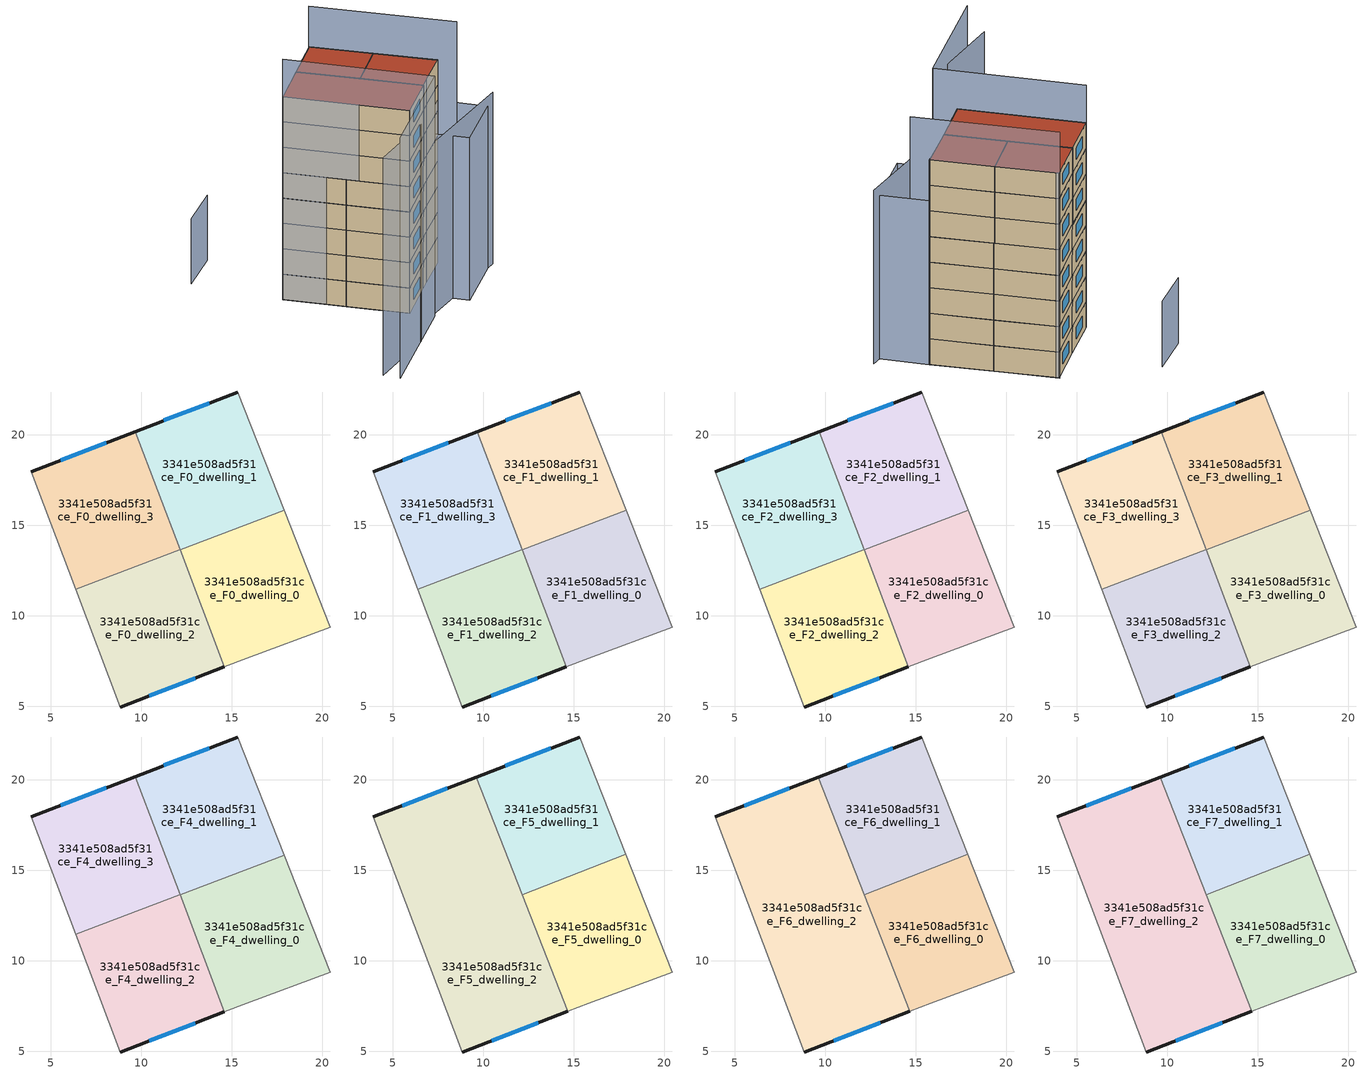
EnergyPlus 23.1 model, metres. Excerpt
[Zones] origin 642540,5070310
3341e508ad5f31ce_F0_dwelling_0
 floor ground (EU_floor_Construction): 20.44,9.35 17.9,15.82 12.15,13.64 14.6,7.18 15.83,7.65 z0
 wall adiabatic (EU_wall_Construction): 17.9,15.82 20.44,9.35 15.83,7.65 14.6,7.18 z0:3
 wall to 3341e508ad5f31ce_F0_dwelling_1 (EU_wall_Construction): 12.15,13.64 17.9,15.82 z0:3
 wall to 3341e508ad5f31ce_F0_dwelling_2 (EU_wall_Construction): 14.6,7.18 12.15,13.64 z0:3
3341e508ad5f31ce_F0_dwelling_1
 floor ground (EU_floor_Construction): 17.9,15.82 15.34,22.36 9.67,20.18 12.15,13.64 z0
 wall outside (EU_wall_Construction): 9.67,20.18 15.34,22.36 z0:3
 wall adiabatic (EU_wall_Construction): 15.34,22.36 17.9,15.82 z0:3
 wall to 3341e508ad5f31ce_F0_dwelling_3 (EU_wall_Construction): 12.14,13.65 9.67,20.18 z0:3
 wall to 3341e508ad5f31ce_F0_dwelling_2 (EU_wall_Construction): 12.15,13.64 12.14,13.65 z0:3
 window (EU_Window_Construction): 11.26,20.79 13.75,21.75 z0.84:2.16
3341e508ad5f31ce_F0_dwelling_2
 floor ground (EU_floor_Construction): 14.6,7.18 12.14,13.65 6.38,11.47 8.83,4.95 z0
 wall outside (EU_wall_Construction): 14.6,7.18 8.83,4.95 z0:3
 wall adiabatic (EU_wall_Construction): 8.83,4.95 6.38,11.47 z0:3
 wall to 3341e508ad5f31ce_F0_dwelling_3 (EU_wall_Construction): 6.38,11.47 12.14,13.65 z0:3
 window (EU_Window_Construction): 12.98,6.55 10.45,5.58 z0.84:2.16
3341e508ad5f31ce_F0_dwelling_3
 floor ground (EU_floor_Construction): 12.14,13.65 9.67,20.18 3.93,17.96 6.38,11.47 z0
 wall outside (EU_wall_Construction): 3.93,17.96 9.67,20.18 z0:3
 wall adiabatic (EU_wall_Construction): 6.38,11.47 3.93,17.96 z0:3
 window (EU_Window_Construction): 5.54,18.58 8.06,19.56 z0.84:2.16
3341e508ad5f31ce_F1_dwelling_0
 floor to 3341e508ad5f31ce_F0_dwelling_0 (EU_floor_Construction): 20.44,9.35 17.9,15.82 12.15,13.64 14.6,7.18 15.83,7.65 z3
 wall adiabatic (EU_wall_Construction): 17.9,15.82 20.44,9.35 15.83,7.65 14.6,7.18 z3:6
 wall to 3341e508ad5f31ce_F1_dwelling_1 (EU_wall_Construction): 12.15,13.64 17.9,15.82 z3:6
 wall to 3341e508ad5f31ce_F1_dwelling_2 (EU_wall_Construction): 14.6,7.18 12.15,13.64 z3:6
3341e508ad5f31ce_F1_dwelling_1
 floor to 3341e508ad5f31ce_F0_dwelling_1 (EU_floor_Construction): 17.9,15.82 15.34,22.36 9.67,20.18 12.15,13.64 z3
 wall outside (EU_wall_Construction): 9.67,20.18 15.34,22.36 z3:6
 wall adiabatic (EU_wall_Construction): 15.34,22.36 17.9,15.82 z3:6
 wall to 3341e508ad5f31ce_F1_dwelling_3 (EU_wall_Construction): 12.14,13.65 9.67,20.18 z3:6
 wall to 3341e508ad5f31ce_F1_dwelling_2 (EU_wall_Construction): 12.15,13.64 12.14,13.65 z3:6
 window (EU_Window_Construction): 11.26,20.79 13.75,21.75 z3.84:5.16
3341e508ad5f31ce_F1_dwelling_2
 floor to 3341e508ad5f31ce_F0_dwelling_2 (EU_floor_Construction): 14.6,7.18 12.14,13.65 6.38,11.47 8.83,4.95 z3
 wall outside (EU_wall_Construction): 14.6,7.18 8.83,4.95 z3:6
 wall adiabatic (EU_wall_Construction): 8.83,4.95 6.38,11.47 z3:6
 wall to 3341e508ad5f31ce_F1_dwelling_3 (EU_wall_Construction): 6.38,11.47 12.14,13.65 z3:6
 window (EU_Window_Construction): 12.98,6.55 10.45,5.58 z3.84:5.16
3341e508ad5f31ce_F1_dwelling_3
 floor to 3341e508ad5f31ce_F0_dwelling_3 (EU_floor_Construction): 12.14,13.65 9.67,20.18 3.93,17.96 6.38,11.47 z3
 wall outside (EU_wall_Construction): 3.93,17.96 9.67,20.18 z3:6
 wall adiabatic (EU_wall_Construction): 6.38,11.47 3.93,17.96 z3:6
 window (EU_Window_Construction): 5.54,18.58 8.06,19.56 z3.84:5.16
3341e508ad5f31ce_F2_dwelling_0
 floor to 3341e508ad5f31ce_F1_dwelling_0 (EU_floor_Construction): 20.44,9.35 17.9,15.82 12.15,13.64 14.6,7.18 15.83,7.65 z6
 wall adiabatic (EU_wall_Construction): 17.9,15.82 20.44,9.35 15.83,7.65 14.6,7.18 z6:9
 wall to 3341e508ad5f31ce_F2_dwelling_1 (EU_wall_Construction): 12.15,13.64 17.9,15.82 z6:9
 wall to 3341e508ad5f31ce_F2_dwelling_2 (EU_wall_Construction): 14.6,7.18 12.15,13.64 z6:9
3341e508ad5f31ce_F2_dwelling_1
 floor to 3341e508ad5f31ce_F1_dwelling_1 (EU_floor_Construction): 17.9,15.82 15.34,22.36 9.67,20.18 12.15,13.64 z6
 wall outside (EU_wall_Construction): 9.67,20.18 15.34,22.36 z6:9
 wall adiabatic (EU_wall_Construction): 15.34,22.36 17.9,15.82 z6:9
 wall to 3341e508ad5f31ce_F2_dwelling_3 (EU_wall_Construction): 12.14,13.65 9.67,20.18 z6:9
 wall to 3341e508ad5f31ce_F2_dwelling_2 (EU_wall_Construction): 12.15,13.64 12.14,13.65 z6:9
 window (EU_Window_Construction): 11.26,20.79 13.75,21.75 z6.84:8.16
3341e508ad5f31ce_F2_dwelling_2
 floor to 3341e508ad5f31ce_F1_dwelling_2 (EU_floor_Construction): 14.6,7.18 12.14,13.65 6.38,11.47 8.83,4.95 z6
 wall outside (EU_wall_Construction): 14.6,7.18 8.83,4.95 z6:9
 wall adiabatic (EU_wall_Construction): 8.83,4.95 6.38,11.47 z6:9
 wall to 3341e508ad5f31ce_F2_dwelling_3 (EU_wall_Construction): 6.38,11.47 12.14,13.65 z6:9
 window (EU_Window_Construction): 12.98,6.55 10.45,5.58 z6.84:8.16
3341e508ad5f31ce_F2_dwelling_3
 floor to 3341e508ad5f31ce_F1_dwelling_3 (EU_floor_Construction): 12.14,13.65 9.67,20.18 3.93,17.96 6.38,11.47 z6
 wall outside (EU_wall_Construction): 3.93,17.96 9.67,20.18 z6:9
 wall adiabatic (EU_wall_Construction): 6.38,11.47 3.93,17.96 z6:9
 window (EU_Window_Construction): 5.54,18.58 8.06,19.56 z6.84:8.16
3341e508ad5f31ce_F3_dwelling_0
 floor to 3341e508ad5f31ce_F2_dwelling_0 (EU_floor_Construction): 20.44,9.35 17.9,15.82 12.15,13.64 14.6,7.18 15.83,7.65 z9
 wall adiabatic (EU_wall_Construction): 17.9,15.82 20.44,9.35 15.83,7.65 14.6,7.18 z9:12
 wall to 3341e508ad5f31ce_F3_dwelling_1 (EU_wall_Construction): 12.15,13.64 17.9,15.82 z9:12
 wall to 3341e508ad5f31ce_F3_dwelling_2 (EU_wall_Construction): 14.6,7.18 12.15,13.64 z9:12
3341e508ad5f31ce_F3_dwelling_1
 floor to 3341e508ad5f31ce_F2_dwelling_1 (EU_floor_Construction): 17.9,15.82 15.34,22.36 9.67,20.18 12.15,13.64 z9
 wall outside (EU_wall_Construction): 9.67,20.18 15.34,22.36 z9:12
 wall adiabatic (EU_wall_Construction): 15.34,22.36 17.9,15.82 z9:12
 wall to 3341e508ad5f31ce_F3_dwelling_3 (EU_wall_Construction): 12.14,13.65 9.67,20.18 z9:12
 wall to 3341e508ad5f31ce_F3_dwelling_2 (EU_wall_Construction): 12.15,13.64 12.14,13.65 z9:12
 window (EU_Window_Construction): 11.26,20.79 13.75,21.75 z9.84:11.16
3341e508ad5f31ce_F3_dwelling_2
 floor to 3341e508ad5f31ce_F2_dwelling_2 (EU_floor_Construction): 14.6,7.18 12.14,13.65 6.38,11.47 8.83,4.95 z9
 wall outside (EU_wall_Construction): 14.6,7.18 8.83,4.95 z9:12
 wall adiabatic (EU_wall_Construction): 8.83,4.95 6.38,11.47 z9:12
 wall to 3341e508ad5f31ce_F3_dwelling_3 (EU_wall_Construction): 6.38,11.47 12.14,13.65 z9:12
 window (EU_Window_Construction): 12.98,6.55 10.45,5.58 z9.84:11.16
3341e508ad5f31ce_F3_dwelling_3
 floor to 3341e508ad5f31ce_F2_dwelling_3 (EU_floor_Construction): 12.14,13.65 9.67,20.18 3.93,17.96 6.38,11.47 z9
 wall outside (EU_wall_Construction): 3.93,17.96 9.67,20.18 z9:12
 wall adiabatic (EU_wall_Construction): 6.38,11.47 3.93,17.96 z9:12
 window (EU_Window_Construction): 5.54,18.58 8.06,19.56 z9.84:11.16
3341e508ad5f31ce_F4_dwelling_0
 floor to 3341e508ad5f31ce_F3_dwelling_0 (EU_floor_Construction): 20.44,9.35 17.9,15.82 12.15,13.64 14.6,7.18 15.83,7.65 z12
 wall adiabatic (EU_wall_Construction): 17.9,15.82 20.44,9.35 15.83,7.65 14.6,7.18 z12:15
 wall to 3341e508ad5f31ce_F4_dwelling_1 (EU_wall_Construction): 12.15,13.64 17.9,15.82 z12:15
 wall to 3341e508ad5f31ce_F4_dwelling_2 (EU_wall_Construction): 14.6,7.18 12.15,13.64 z12:15
3341e508ad5f31ce_F4_dwelling_1
 floor to 3341e508ad5f31ce_F3_dwelling_1 (EU_floor_Construction): 17.9,15.82 15.34,22.36 9.67,20.18 12.15,13.64 z12
 wall outside (EU_wall_Construction): 9.67,20.18 15.34,22.36 z12:15
 wall adiabatic (EU_wall_Construction): 15.34,22.36 17.9,15.82 z12:15
 wall to 3341e508ad5f31ce_F4_dwelling_3 (EU_wall_Construction): 12.14,13.65 9.67,20.18 z12:15
 wall to 3341e508ad5f31ce_F4_dwelling_2 (EU_wall_Construction): 12.15,13.64 12.14,13.65 z12:15
 window (EU_Window_Construction): 11.26,20.79 13.75,21.75 z12.84:14.16
3341e508ad5f31ce_F4_dwelling_2
 floor to 3341e508ad5f31ce_F3_dwelling_2 (EU_floor_Construction): 14.6,7.18 12.14,13.65 6.38,11.47 8.83,4.95 z12
 wall outside (EU_wall_Construction): 14.6,7.18 8.83,4.95 z12:15
 wall adiabatic (EU_wall_Construction): 8.83,4.95 6.38,11.47 z12:15
 wall to 3341e508ad5f31ce_F4_dwelling_3 (EU_wall_Construction): 6.38,11.47 12.14,13.65 z12:15
 window (EU_Window_Construction): 12.98,6.55 10.45,5.58 z12.84:14.16
 ceiling adiabatic (EU_roof_Construction): 12.16,13.6 14.6,7.18 8.83,4.95 6.38,11.47 12.14,13.65 z15
3341e508ad5f31ce_F4_dwelling_3
 floor to 3341e508ad5f31ce_F3_dwelling_3 (EU_floor_Construction): 12.14,13.65 9.67,20.18 3.93,17.96 6.38,11.47 z12
 wall outside (EU_wall_Construction): 3.93,17.96 9.67,20.18 z12:15
 wall adiabatic (EU_wall_Construction): 6.38,11.47 3.93,17.96 z12:15
 window (EU_Window_Construction): 5.54,18.58 8.06,19.56 z12.84:14.16
3341e508ad5f31ce_F5_dwelling_0
 floor to 3341e508ad5f31ce_F4_dwelling_0 (EU_floor_Construction): 20.44,9.35 17.9,15.82 12.15,13.64 14.67,7.2 15.83,7.65 z15
 floor to 3341e508ad5f31ce_F4_dwelling_1 (EU_floor_Construction): 17.9,15.82 17.88,15.89 12.15,13.64 z15
 wall to 3341e508ad5f31ce_F5_dwelling_1 (EU_wall_Construction): 12.15,13.65 17.88,15.89 z15:18
 wall adiabatic (EU_wall_Construction): 17.88,15.89 20.44,9.35 15.83,7.65 14.67,7.2 z15:18
 wall to 3341e508ad5f31ce_F5_dwelling_2 (EU_wall_Construction): 14.67,7.2 12.15,13.65 z15:18
3341e508ad5f31ce_F5_dwelling_1
 floor to 3341e508ad5f31ce_F4_dwelling_1 (EU_floor_Construction): 17.88,15.89 15.34,22.36 9.67,20.18 12.14,13.65 z15
 floor to 3341e508ad5f31ce_F4_dwelling_3 (EU_floor_Construction): 12.14,13.66 9.67,20.18 9.6,20.15 z15
 wall outside (EU_wall_Construction): 9.6,20.15 15.34,22.36 z15:18
 wall adiabatic (EU_wall_Construction): 15.34,22.36 17.88,15.89 z15:18
 wall to 3341e508ad5f31ce_F5_dwelling_2 (EU_wall_Construction): 12.14,13.65 9.6,20.15 z15:18
 window (EU_Window_Construction): 11.21,20.77 13.73,21.74 z15.84:17.16
3341e508ad5f31ce_F5_dwelling_2
 floor to 3341e508ad5f31ce_F4_dwelling_0 (EU_floor_Construction): 14.67,7.2 12.16,13.59 14.6,7.18 z15
 floor to 3341e508ad5f31ce_F4_dwelling_3 (EU_floor_Construction): 12.14,13.65 9.6,20.15 3.93,17.96 6.38,11.47 z15
 floor adiabatic (EU_floor_Construction): 14.6,7.18 12.16,13.59 12.14,13.65 6.38,11.47 8.83,4.95 z15
 wall outside (EU_wall_Construction): 14.67,7.2 8.83,4.95 / 3.93,17.96 9.6,20.15 z15:18
 wall adiabatic (EU_wall_Construction): 8.83,4.95 3.93,17.96 z15:18
 window (EU_Window_Construction): 13.03,6.57 10.46,5.58 / 5.52,18.58 8.01,19.54 z15.84:17.16
3341e508ad5f31ce_F6_dwelling_0
 floor to 3341e508ad5f31ce_F5_dwelling_0 (EU_floor_Construction): 20.44,9.35 17.88,15.89 12.15,13.65 14.67,7.2 15.83,7.65 z18
 wall to 3341e508ad5f31ce_F6_dwelling_1 (EU_wall_Construction): 12.15,13.65 17.88,15.89 z18:21
 wall adiabatic (EU_wall_Construction): 17.88,15.89 20.44,9.35 15.83,7.65 14.67,7.2 z18:21
 wall to 3341e508ad5f31ce_F6_dwelling_2 (EU_wall_Construction): 14.67,7.2 12.15,13.65 z18:21
3341e508ad5f31ce_F6_dwelling_1
 floor to 3341e508ad5f31ce_F5_dwelling_1 (EU_floor_Construction): 17.88,15.89 15.34,22.36 9.6,20.15 12.15,13.65 z18
 wall outside (EU_wall_Construction): 9.6,20.15 15.34,22.36 z18:21
 wall adiabatic (EU_wall_Construction): 15.34,22.36 17.88,15.89 z18:21
 wall to 3341e508ad5f31ce_F6_dwelling_2 (EU_wall_Construction): 12.14,13.65 9.6,20.15 z18:21
 window (EU_Window_Construction): 11.21,20.77 13.73,21.74 z18.84:20.16
3341e508ad5f31ce_F6_dwelling_2
 floor to 3341e508ad5f31ce_F5_dwelling_2 (EU_floor_Construction): 14.67,7.2 9.6,20.15 3.93,17.96 8.83,4.95 z18
 wall outside (EU_wall_Construction): 14.67,7.2 8.83,4.95 / 3.93,17.96 9.6,20.15 z18:21
 wall adiabatic (EU_wall_Construction): 8.83,4.95 3.93,17.96 z18:21
 window (EU_Window_Construction): 13.03,6.57 10.46,5.58 / 5.52,18.58 8.01,19.54 z18.84:20.16
3341e508ad5f31ce_F7_dwelling_0
 floor to 3341e508ad5f31ce_F6_dwelling_0 (EU_floor_Construction): 20.44,9.35 17.88,15.89 12.15,13.65 14.67,7.2 15.83,7.65 z21
 wall to 3341e508ad5f31ce_F7_dwelling_1 (EU_wall_Construction): 12.15,13.65 17.88,15.89 z21:24
 wall adiabatic (EU_wall_Construction): 17.88,15.89 20.44,9.35 15.83,7.65 14.67,7.2 z21:24
 wall to 3341e508ad5f31ce_F7_dwelling_2 (EU_wall_Construction): 14.67,7.2 12.15,13.65 z21:24
 roof outside (EU_roof_Construction): 17.88,15.89 20.44,9.35 15.83,7.65 14.67,7.2 12.15,13.65 z24
3341e508ad5f31ce_F7_dwelling_1
 floor to 3341e508ad5f31ce_F6_dwelling_1 (EU_floor_Construction): 17.88,15.89 15.34,22.36 9.6,20.15 12.15,13.65 z21
 wall outside (EU_wall_Construction): 9.6,20.15 15.34,22.36 z21:24
 wall adiabatic (EU_wall_Construction): 15.34,22.36 17.88,15.89 z21:24
 wall to 3341e508ad5f31ce_F7_dwelling_2 (EU_wall_Construction): 12.14,13.65 9.6,20.15 z21:24
 window (EU_Window_Construction): 11.21,20.77 13.73,21.74 z21.84:23.16
 roof outside (EU_roof_Construction): 15.34,22.36 17.88,15.89 12.15,13.65 9.6,20.15 z24
3341e508ad5f31ce_F7_dwelling_2
 floor to 3341e508ad5f31ce_F6_dwelling_2 (EU_floor_Construction): 14.67,7.2 9.6,20.15 3.93,17.96 8.83,4.95 z21
 wall outside (EU_wall_Construction): 14.67,7.2 8.83,4.95 / 3.93,17.96 9.6,20.15 z21:24
 wall adiabatic (EU_wall_Construction): 8.83,4.95 3.93,17.96 z21:24
 window (EU_Window_Construction): 13.03,6.57 10.46,5.58 / 5.52,18.58 8.01,19.54 z21.84:23.16
 roof outside (EU_roof_Construction): 9.6,20.15 14.67,7.2 8.83,4.95 3.93,17.96 z24
shading: -4.84,-1.03 4.03,0.19 z0:25.7; 3.5,1.96 23.57,4.41 z0:20.3; 13.16,6.66 20.45,9.36 / 20.45,9.36 22.34,4.25 / 22.34,4.25 15.05,1.56 / 15.05,1.56 13.16,6.66 z0:19.2; 21.15,7.42 15.32,22.43 z0:28.8; 3.93,17.96 9.78,2.43 / 9.78,2.43 -4.4,-2.91 z0:28.4; 7.07,29.82 1.53,28.07 z0:7.7
[Building]
EU S2 Campaign: North Axis=0; Terrain=City; Solar Distribution=FullExterior
[Site:Location]
Lyon-Bron: Latitude=45.75; Longitude=5; Time Zone=1; Elevation=198
[SizingPeriod:WeatherFileDays]
AnnualSizingPeriod: Begin Month=1; Begin Day of Month=1; End Month=12; End Day of Month=31; Day of Week for Start Day=Monday; Use Weather File Daylight Saving Period=No; Use Weather File Rain and Snow Indicators=No
[MATERIAL]
EU_InternalMass_Material: Roughness=MediumRough; Thickness=0.1; Conductivity=1; Density=1800; Specific Heat=900; Thermal Absorptance=0.9; Solar Absorptance=0.7; Visible Absorptance=0.7
[MATERIAL:NOMASS] Roughness=MediumRough; Thermal Absorptance=0.9; Solar Absorptance=0.7; Visible Absorptance=0.7
Name | Thermal Resistance
EU_wall_NoMass | 0.776494
EU_roof_NoMass | 0.486893
EU_floor_NoMass | 0.421597
[WINDOWMATERIAL:SIMPLEGLAZINGSYSTEM]
EU_Window_SimpleGlazing: UFactor=4.24961; Solar Heat Gain Coefficient=0.83; Visible Transmittance=0.83
[CONSTRUCTION]
EU_wall_Construction: EU_wall_NoMass
EU_roof_Construction: EU_roof_NoMass
EU_floor_Construction: EU_floor_NoMass
EU_InternalMass_Construction: EU_InternalMass_Material
EU_Window_Construction: EU_Window_SimpleGlazing
[ZONE] Type=1; Multiplier=1; Ceiling Height=autocalculate; Floor Area=autocalculate; Part of Total Floor Area=Yes
Name | Volume
3341e508ad5f31ce_F0_dwelling_0; 3341e508ad5f31ce_F1_dwelling_0; 3341e508ad5f31ce_F2_dwelling_0; 3341e508ad5f31ce_F3_dwelling_0; 3341e508ad5f31ce_F4_dwelling_0; 3341e508ad5f31ce_F5_dwelling_1; 3341e508ad5f31ce_F6_dwelling_1; 3341e508ad5f31ce_F7_dwelling_1; 3341e508ad5f31ce_F0_dwelling_3; 3341e508ad5f31ce_F1_dwelling_3; 3341e508ad5f31ce_F2_dwelling_3; 3341e508ad5f31ce_F3_dwelling_3; 3341e508ad5f31ce_F4_dwelling_3 | 128.615
3341e508ad5f31ce_F5_dwelling_0; 3341e508ad5f31ce_F6_dwelling_0; 3341e508ad5f31ce_F7_dwelling_0 | 128.632
3341e508ad5f31ce_F0_dwelling_1; 3341e508ad5f31ce_F1_dwelling_1; 3341e508ad5f31ce_F2_dwelling_1; 3341e508ad5f31ce_F3_dwelling_1; 3341e508ad5f31ce_F4_dwelling_1 | 128.605
3341e508ad5f31ce_F0_dwelling_2; 3341e508ad5f31ce_F1_dwelling_2; 3341e508ad5f31ce_F2_dwelling_2; 3341e508ad5f31ce_F3_dwelling_2; 3341e508ad5f31ce_F4_dwelling_2 | 128.624
3341e508ad5f31ce_F5_dwelling_2; 3341e508ad5f31ce_F6_dwelling_2; 3341e508ad5f31ce_F7_dwelling_2 | 257.186
[INTERNALMASS] Construction=EU_InternalMass_Construction
Name | Zone or ZoneList | Surface Area
3341e508ad5f31ce_F0_dwelling_0_EU_InternalMass | 3341e508ad5f31ce_F0_dwelling_0 | 42.873
3341e508ad5f31ce_F0_dwelling_1_EU_InternalMass | 3341e508ad5f31ce_F0_dwelling_1 | 42.8694
3341e508ad5f31ce_F0_dwelling_2_EU_InternalMass | 3341e508ad5f31ce_F0_dwelling_2 | 42.8739
3341e508ad5f31ce_F0_dwelling_3_EU_InternalMass | 3341e508ad5f31ce_F0_dwelling_3 | 42.8711
3341e508ad5f31ce_F1_dwelling_0_EU_InternalMass | 3341e508ad5f31ce_F1_dwelling_0 | 42.873
3341e508ad5f31ce_F1_dwelling_1_EU_InternalMass | 3341e508ad5f31ce_F1_dwelling_1 | 42.8694
3341e508ad5f31ce_F1_dwelling_2_EU_InternalMass | 3341e508ad5f31ce_F1_dwelling_2 | 42.8739
3341e508ad5f31ce_F1_dwelling_3_EU_InternalMass | 3341e508ad5f31ce_F1_dwelling_3 | 42.8711
3341e508ad5f31ce_F2_dwelling_0_EU_InternalMass | 3341e508ad5f31ce_F2_dwelling_0 | 42.873
3341e508ad5f31ce_F2_dwelling_1_EU_InternalMass | 3341e508ad5f31ce_F2_dwelling_1 | 42.8694
3341e508ad5f31ce_F2_dwelling_2_EU_InternalMass | 3341e508ad5f31ce_F2_dwelling_2 | 42.8739
3341e508ad5f31ce_F2_dwelling_3_EU_InternalMass | 3341e508ad5f31ce_F2_dwelling_3 | 42.8711
3341e508ad5f31ce_F3_dwelling_0_EU_InternalMass | 3341e508ad5f31ce_F3_dwelling_0 | 42.873
3341e508ad5f31ce_F3_dwelling_1_EU_InternalMass | 3341e508ad5f31ce_F3_dwelling_1 | 42.8694
3341e508ad5f31ce_F3_dwelling_2_EU_InternalMass | 3341e508ad5f31ce_F3_dwelling_2 | 42.8739
3341e508ad5f31ce_F3_dwelling_3_EU_InternalMass | 3341e508ad5f31ce_F3_dwelling_3 | 42.8711
3341e508ad5f31ce_F4_dwelling_0_EU_InternalMass | 3341e508ad5f31ce_F4_dwelling_0 | 42.873
3341e508ad5f31ce_F4_dwelling_1_EU_InternalMass | 3341e508ad5f31ce_F4_dwelling_1 | 42.8694
3341e508ad5f31ce_F4_dwelling_2_EU_InternalMass | 3341e508ad5f31ce_F4_dwelling_2 | 42.8739
3341e508ad5f31ce_F4_dwelling_3_EU_InternalMass | 3341e508ad5f31ce_F4_dwelling_3 | 42.8711
3341e508ad5f31ce_F5_dwelling_0_EU_InternalMass | 3341e508ad5f31ce_F5_dwelling_0 | 42.8775
3341e508ad5f31ce_F5_dwelling_1_EU_InternalMass | 3341e508ad5f31ce_F5_dwelling_1 | 42.8716
3341e508ad5f31ce_F5_dwelling_2_EU_InternalMass | 3341e508ad5f31ce_F5_dwelling_2 | 85.729
3341e508ad5f31ce_F6_dwelling_0_EU_InternalMass | 3341e508ad5f31ce_F6_dwelling_0 | 42.8775
3341e508ad5f31ce_F6_dwelling_1_EU_InternalMass | 3341e508ad5f31ce_F6_dwelling_1 | 42.8716
3341e508ad5f31ce_F6_dwelling_2_EU_InternalMass | 3341e508ad5f31ce_F6_dwelling_2 | 85.729
3341e508ad5f31ce_F7_dwelling_0_EU_InternalMass | 3341e508ad5f31ce_F7_dwelling_0 | 42.8775
3341e508ad5f31ce_F7_dwelling_1_EU_InternalMass | 3341e508ad5f31ce_F7_dwelling_1 | 42.8716
3341e508ad5f31ce_F7_dwelling_2_EU_InternalMass | 3341e508ad5f31ce_F7_dwelling_2 | 85.729
[OTHEREQUIPMENT] Fuel Type=Electricity; Design Level Calculation Method=Watts/Area; Power per Zone Floor Area=1; Fraction Latent=0; Fraction Radiant=0; Fraction Lost=0; Carbon Dioxide Generation Rate=0; EndUse Subcategory=EU_Step8_InternalGains
Name | Zone or ZoneList or Space or SpaceList | Schedule
EU_Step8_InternalGain_3341e508ad5f31ce_F0_dwelling_0_f000 | 3341e508ad5f31ce_F0_dwelling_0 | EU_Step8_GainSchedule_3341e508ad5f31ce_F0_dwelling_0_f000
EU_Step8_InternalGain_3341e508ad5f31ce_F0_dwelling_1_f000 | 3341e508ad5f31ce_F0_dwelling_1 | EU_Step8_GainSchedule_3341e508ad5f31ce_F0_dwelling_1_f000
EU_Step8_InternalGain_3341e508ad5f31ce_F0_dwelling_2_f000 | 3341e508ad5f31ce_F0_dwelling_2 | EU_Step8_GainSchedule_3341e508ad5f31ce_F0_dwelling_2_f000
EU_Step8_InternalGain_3341e508ad5f31ce_F0_dwelling_3_f000 | 3341e508ad5f31ce_F0_dwelling_3 | EU_Step8_GainSchedule_3341e508ad5f31ce_F0_dwelling_3_f000
EU_Step8_InternalGain_3341e508ad5f31ce_F1_dwelling_0_f000 | 3341e508ad5f31ce_F1_dwelling_0 | EU_Step8_GainSchedule_3341e508ad5f31ce_F1_dwelling_0_f000
EU_Step8_InternalGain_3341e508ad5f31ce_F1_dwelling_1_f000 | 3341e508ad5f31ce_F1_dwelling_1 | EU_Step8_GainSchedule_3341e508ad5f31ce_F1_dwelling_1_f000
EU_Step8_InternalGain_3341e508ad5f31ce_F1_dwelling_2_f000 | 3341e508ad5f31ce_F1_dwelling_2 | EU_Step8_GainSchedule_3341e508ad5f31ce_F1_dwelling_2_f000
EU_Step8_InternalGain_3341e508ad5f31ce_F1_dwelling_3_f000 | 3341e508ad5f31ce_F1_dwelling_3 | EU_Step8_GainSchedule_3341e508ad5f31ce_F1_dwelling_3_f000
EU_Step8_InternalGain_3341e508ad5f31ce_F2_dwelling_0_f000 | 3341e508ad5f31ce_F2_dwelling_0 | EU_Step8_GainSchedule_3341e508ad5f31ce_F2_dwelling_0_f000
EU_Step8_InternalGain_3341e508ad5f31ce_F2_dwelling_1_f000 | 3341e508ad5f31ce_F2_dwelling_1 | EU_Step8_GainSchedule_3341e508ad5f31ce_F2_dwelling_1_f000
EU_Step8_InternalGain_3341e508ad5f31ce_F2_dwelling_2_f000 | 3341e508ad5f31ce_F2_dwelling_2 | EU_Step8_GainSchedule_3341e508ad5f31ce_F2_dwelling_2_f000
EU_Step8_InternalGain_3341e508ad5f31ce_F2_dwelling_3_f000 | 3341e508ad5f31ce_F2_dwelling_3 | EU_Step8_GainSchedule_3341e508ad5f31ce_F2_dwelling_3_f000
EU_Step8_InternalGain_3341e508ad5f31ce_F3_dwelling_0_f000 | 3341e508ad5f31ce_F3_dwelling_0 | EU_Step8_GainSchedule_3341e508ad5f31ce_F3_dwelling_0_f000
EU_Step8_InternalGain_3341e508ad5f31ce_F3_dwelling_1_f000 | 3341e508ad5f31ce_F3_dwelling_1 | EU_Step8_GainSchedule_3341e508ad5f31ce_F3_dwelling_1_f000
EU_Step8_InternalGain_3341e508ad5f31ce_F3_dwelling_2_f000 | 3341e508ad5f31ce_F3_dwelling_2 | EU_Step8_GainSchedule_3341e508ad5f31ce_F3_dwelling_2_f000
EU_Step8_InternalGain_3341e508ad5f31ce_F3_dwelling_3_f000 | 3341e508ad5f31ce_F3_dwelling_3 | EU_Step8_GainSchedule_3341e508ad5f31ce_F3_dwelling_3_f000
EU_Step8_InternalGain_3341e508ad5f31ce_F4_dwelling_0_f000 | 3341e508ad5f31ce_F4_dwelling_0 | EU_Step8_GainSchedule_3341e508ad5f31ce_F4_dwelling_0_f000
EU_Step8_InternalGain_3341e508ad5f31ce_F4_dwelling_1_f000 | 3341e508ad5f31ce_F4_dwelling_1 | EU_Step8_GainSchedule_3341e508ad5f31ce_F4_dwelling_1_f000
EU_Step8_InternalGain_3341e508ad5f31ce_F4_dwelling_2_f000 | 3341e508ad5f31ce_F4_dwelling_2 | EU_Step8_GainSchedule_3341e508ad5f31ce_F4_dwelling_2_f000
EU_Step8_InternalGain_3341e508ad5f31ce_F4_dwelling_3_f000 | 3341e508ad5f31ce_F4_dwelling_3 | EU_Step8_GainSchedule_3341e508ad5f31ce_F4_dwelling_3_f000
EU_Step8_InternalGain_3341e508ad5f31ce_F5_dwelling_0_f000 | 3341e508ad5f31ce_F5_dwelling_0 | EU_Step8_GainSchedule_3341e508ad5f31ce_F5_dwelling_0_f000
EU_Step8_InternalGain_3341e508ad5f31ce_F5_dwelling_1_f000 | 3341e508ad5f31ce_F5_dwelling_1 | EU_Step8_GainSchedule_3341e508ad5f31ce_F5_dwelling_1_f000
EU_Step8_InternalGain_3341e508ad5f31ce_F5_dwelling_2_f000 | 3341e508ad5f31ce_F5_dwelling_2 | EU_Step8_GainSchedule_3341e508ad5f31ce_F5_dwelling_2_f000
EU_Step8_InternalGain_3341e508ad5f31ce_F6_dwelling_0_f000 | 3341e508ad5f31ce_F6_dwelling_0 | EU_Step8_GainSchedule_3341e508ad5f31ce_F6_dwelling_0_f000
EU_Step8_InternalGain_3341e508ad5f31ce_F6_dwelling_1_f000 | 3341e508ad5f31ce_F6_dwelling_1 | EU_Step8_GainSchedule_3341e508ad5f31ce_F6_dwelling_1_f000
EU_Step8_InternalGain_3341e508ad5f31ce_F6_dwelling_2_f000 | 3341e508ad5f31ce_F6_dwelling_2 | EU_Step8_GainSchedule_3341e508ad5f31ce_F6_dwelling_2_f000
EU_Step8_InternalGain_3341e508ad5f31ce_F7_dwelling_0_f000 | 3341e508ad5f31ce_F7_dwelling_0 | EU_Step8_GainSchedule_3341e508ad5f31ce_F7_dwelling_0_f000
EU_Step8_InternalGain_3341e508ad5f31ce_F7_dwelling_1_f000 | 3341e508ad5f31ce_F7_dwelling_1 | EU_Step8_GainSchedule_3341e508ad5f31ce_F7_dwelling_1_f000
EU_Step8_InternalGain_3341e508ad5f31ce_F7_dwelling_2_f000 | 3341e508ad5f31ce_F7_dwelling_2 | EU_Step8_GainSchedule_3341e508ad5f31ce_F7_dwelling_2_f000
[ZONEVENTILATION:DESIGNFLOWRATE] Schedule=EU_AlwaysOn; Design Flow Rate Calculation Method=AirChanges/Hour; Air Changes per Hour=0.693814; Ventilation Type=Natural; Fan Pressure Rise=0; Fan Total Efficiency=1; Constant Term Coefficient=1; Temperature Term Coefficient=0; Velocity Term Coefficient=0; Velocity Squared Term Coefficient=0; Minimum Indoor Temperature=-100; Maximum Indoor Temperature=100; Delta Temperature=-100; Minimum Outdoor Temperature=-100; Maximum Outdoor Temperature=100; Maximum Wind Speed=40
Name | Zone or ZoneList or Space or SpaceList
EU_ConstantAir_3341e508ad5f31ce_F0_dwelling_0 | 3341e508ad5f31ce_F0_dwelling_0
EU_ConstantAir_3341e508ad5f31ce_F0_dwelling_1 | 3341e508ad5f31ce_F0_dwelling_1
EU_ConstantAir_3341e508ad5f31ce_F0_dwelling_2 | 3341e508ad5f31ce_F0_dwelling_2
EU_ConstantAir_3341e508ad5f31ce_F0_dwelling_3 | 3341e508ad5f31ce_F0_dwelling_3
EU_ConstantAir_3341e508ad5f31ce_F1_dwelling_0 | 3341e508ad5f31ce_F1_dwelling_0
EU_ConstantAir_3341e508ad5f31ce_F1_dwelling_1 | 3341e508ad5f31ce_F1_dwelling_1
EU_ConstantAir_3341e508ad5f31ce_F1_dwelling_2 | 3341e508ad5f31ce_F1_dwelling_2
EU_ConstantAir_3341e508ad5f31ce_F1_dwelling_3 | 3341e508ad5f31ce_F1_dwelling_3
EU_ConstantAir_3341e508ad5f31ce_F2_dwelling_0 | 3341e508ad5f31ce_F2_dwelling_0
EU_ConstantAir_3341e508ad5f31ce_F2_dwelling_1 | 3341e508ad5f31ce_F2_dwelling_1
EU_ConstantAir_3341e508ad5f31ce_F2_dwelling_2 | 3341e508ad5f31ce_F2_dwelling_2
EU_ConstantAir_3341e508ad5f31ce_F2_dwelling_3 | 3341e508ad5f31ce_F2_dwelling_3
EU_ConstantAir_3341e508ad5f31ce_F3_dwelling_0 | 3341e508ad5f31ce_F3_dwelling_0
EU_ConstantAir_3341e508ad5f31ce_F3_dwelling_1 | 3341e508ad5f31ce_F3_dwelling_1
EU_ConstantAir_3341e508ad5f31ce_F3_dwelling_2 | 3341e508ad5f31ce_F3_dwelling_2
EU_ConstantAir_3341e508ad5f31ce_F3_dwelling_3 | 3341e508ad5f31ce_F3_dwelling_3
EU_ConstantAir_3341e508ad5f31ce_F4_dwelling_0 | 3341e508ad5f31ce_F4_dwelling_0
EU_ConstantAir_3341e508ad5f31ce_F4_dwelling_1 | 3341e508ad5f31ce_F4_dwelling_1
EU_ConstantAir_3341e508ad5f31ce_F4_dwelling_2 | 3341e508ad5f31ce_F4_dwelling_2
EU_ConstantAir_3341e508ad5f31ce_F4_dwelling_3 | 3341e508ad5f31ce_F4_dwelling_3
EU_ConstantAir_3341e508ad5f31ce_F5_dwelling_0 | 3341e508ad5f31ce_F5_dwelling_0
EU_ConstantAir_3341e508ad5f31ce_F5_dwelling_1 | 3341e508ad5f31ce_F5_dwelling_1
EU_ConstantAir_3341e508ad5f31ce_F5_dwelling_2 | 3341e508ad5f31ce_F5_dwelling_2
EU_ConstantAir_3341e508ad5f31ce_F6_dwelling_0 | 3341e508ad5f31ce_F6_dwelling_0
EU_ConstantAir_3341e508ad5f31ce_F6_dwelling_1 | 3341e508ad5f31ce_F6_dwelling_1
EU_ConstantAir_3341e508ad5f31ce_F6_dwelling_2 | 3341e508ad5f31ce_F6_dwelling_2
EU_ConstantAir_3341e508ad5f31ce_F7_dwelling_0 | 3341e508ad5f31ce_F7_dwelling_0
EU_ConstantAir_3341e508ad5f31ce_F7_dwelling_1 | 3341e508ad5f31ce_F7_dwelling_1
EU_ConstantAir_3341e508ad5f31ce_F7_dwelling_2 | 3341e508ad5f31ce_F7_dwelling_2
[HVACTEMPLATE:THERMOSTAT] Constant Heating Setpoint=20; Constant Cooling Setpoint=50
EU_HeatOnly_3341e508ad5f31ce_F0_dwelling_0; EU_HeatOnly_3341e508ad5f31ce_F0_dwelling_1; EU_HeatOnly_3341e508ad5f31ce_F0_dwelling_2; EU_HeatOnly_3341e508ad5f31ce_F0_dwelling_3; EU_HeatOnly_3341e508ad5f31ce_F1_dwelling_0; EU_HeatOnly_3341e508ad5f31ce_F1_dwelling_1; EU_HeatOnly_3341e508ad5f31ce_F1_dwelling_2; EU_HeatOnly_3341e508ad5f31ce_F1_dwelling_3; EU_HeatOnly_3341e508ad5f31ce_F2_dwelling_0; EU_HeatOnly_3341e508ad5f31ce_F2_dwelling_1; EU_HeatOnly_3341e508ad5f31ce_F2_dwelling_2; EU_HeatOnly_3341e508ad5f31ce_F2_dwelling_3; EU_HeatOnly_3341e508ad5f31ce_F3_dwelling_0; EU_HeatOnly_3341e508ad5f31ce_F3_dwelling_1; EU_HeatOnly_3341e508ad5f31ce_F3_dwelling_2; EU_HeatOnly_3341e508ad5f31ce_F3_dwelling_3; EU_HeatOnly_3341e508ad5f31ce_F4_dwelling_0; EU_HeatOnly_3341e508ad5f31ce_F4_dwelling_1; EU_HeatOnly_3341e508ad5f31ce_F4_dwelling_2; EU_HeatOnly_3341e508ad5f31ce_F4_dwelling_3; EU_HeatOnly_3341e508ad5f31ce_F5_dwelling_0; EU_HeatOnly_3341e508ad5f31ce_F5_dwelling_1; EU_HeatOnly_3341e508ad5f31ce_F5_dwelling_2; EU_HeatOnly_3341e508ad5f31ce_F6_dwelling_0; EU_HeatOnly_3341e508ad5f31ce_F6_dwelling_1; EU_HeatOnly_3341e508ad5f31ce_F6_dwelling_2; EU_HeatOnly_3341e508ad5f31ce_F7_dwelling_0; EU_HeatOnly_3341e508ad5f31ce_F7_dwelling_1; EU_HeatOnly_3341e508ad5f31ce_F7_dwelling_2
[HVACTEMPLATE:ZONE:IDEALLOADSAIRSYSTEM] System Availability Schedule=EU_AlwaysOn; Maximum Heating Supply Air Temperature=50; Minimum Cooling Supply Air Temperature=13; Maximum Heating Supply Air Humidity Ratio=0.0156; Minimum Cooling Supply Air Humidity Ratio=0.0077; Heating Limit=NoLimit; Cooling Limit=NoLimit; Heating Availability Schedule=EU_AlwaysOn; Cooling Availability Schedule=EU_CoolingOff; Dehumidification Control Type=ConstantSensibleHeatRatio; Cooling Sensible Heat Ratio=0.7; Dehumidification Setpoint=60; Humidification Control Type=None; Humidification Setpoint=30; Outdoor Air Method=None; Outdoor Air Flow Rate per Person=0.00944; Outdoor Air Flow Rate per Zone Floor Area=0; Outdoor Air Flow Rate per Zone=0; Demand Controlled Ventilation Type=None; Outdoor Air Economizer Type=NoEconomizer; Heat Recovery Type=None; Sensible Heat Recovery Effectiveness=0.7; Latent Heat Recovery Effectiveness=0.65
Name | Template Thermostat
3341e508ad5f31ce_F0_dwelling_0 | EU_HeatOnly_3341e508ad5f31ce_F0_dwelling_0
3341e508ad5f31ce_F0_dwelling_1 | EU_HeatOnly_3341e508ad5f31ce_F0_dwelling_1
3341e508ad5f31ce_F0_dwelling_2 | EU_HeatOnly_3341e508ad5f31ce_F0_dwelling_2
3341e508ad5f31ce_F0_dwelling_3 | EU_HeatOnly_3341e508ad5f31ce_F0_dwelling_3
3341e508ad5f31ce_F1_dwelling_0 | EU_HeatOnly_3341e508ad5f31ce_F1_dwelling_0
3341e508ad5f31ce_F1_dwelling_1 | EU_HeatOnly_3341e508ad5f31ce_F1_dwelling_1
3341e508ad5f31ce_F1_dwelling_2 | EU_HeatOnly_3341e508ad5f31ce_F1_dwelling_2
3341e508ad5f31ce_F1_dwelling_3 | EU_HeatOnly_3341e508ad5f31ce_F1_dwelling_3
3341e508ad5f31ce_F2_dwelling_0 | EU_HeatOnly_3341e508ad5f31ce_F2_dwelling_0
3341e508ad5f31ce_F2_dwelling_1 | EU_HeatOnly_3341e508ad5f31ce_F2_dwelling_1
3341e508ad5f31ce_F2_dwelling_2 | EU_HeatOnly_3341e508ad5f31ce_F2_dwelling_2
3341e508ad5f31ce_F2_dwelling_3 | EU_HeatOnly_3341e508ad5f31ce_F2_dwelling_3
3341e508ad5f31ce_F3_dwelling_0 | EU_HeatOnly_3341e508ad5f31ce_F3_dwelling_0
3341e508ad5f31ce_F3_dwelling_1 | EU_HeatOnly_3341e508ad5f31ce_F3_dwelling_1
3341e508ad5f31ce_F3_dwelling_2 | EU_HeatOnly_3341e508ad5f31ce_F3_dwelling_2
3341e508ad5f31ce_F3_dwelling_3 | EU_HeatOnly_3341e508ad5f31ce_F3_dwelling_3
3341e508ad5f31ce_F4_dwelling_0 | EU_HeatOnly_3341e508ad5f31ce_F4_dwelling_0
3341e508ad5f31ce_F4_dwelling_1 | EU_HeatOnly_3341e508ad5f31ce_F4_dwelling_1
3341e508ad5f31ce_F4_dwelling_2 | EU_HeatOnly_3341e508ad5f31ce_F4_dwelling_2
3341e508ad5f31ce_F4_dwelling_3 | EU_HeatOnly_3341e508ad5f31ce_F4_dwelling_3
3341e508ad5f31ce_F5_dwelling_0 | EU_HeatOnly_3341e508ad5f31ce_F5_dwelling_0
3341e508ad5f31ce_F5_dwelling_1 | EU_HeatOnly_3341e508ad5f31ce_F5_dwelling_1
3341e508ad5f31ce_F5_dwelling_2 | EU_HeatOnly_3341e508ad5f31ce_F5_dwelling_2
3341e508ad5f31ce_F6_dwelling_0 | EU_HeatOnly_3341e508ad5f31ce_F6_dwelling_0
3341e508ad5f31ce_F6_dwelling_1 | EU_HeatOnly_3341e508ad5f31ce_F6_dwelling_1
3341e508ad5f31ce_F6_dwelling_2 | EU_HeatOnly_3341e508ad5f31ce_F6_dwelling_2
3341e508ad5f31ce_F7_dwelling_0 | EU_HeatOnly_3341e508ad5f31ce_F7_dwelling_0
3341e508ad5f31ce_F7_dwelling_1 | EU_HeatOnly_3341e508ad5f31ce_F7_dwelling_1
3341e508ad5f31ce_F7_dwelling_2 | EU_HeatOnly_3341e508ad5f31ce_F7_dwelling_2
[SIZING:ZONE] Zone Cooling Design Supply Air Temperature Input Method=SupplyAirTemperature; Zone Cooling Design Supply Air Temperature=13; Zone Heating Design Supply Air Temperature Input Method=SupplyAirTemperature; Zone Heating Design Supply Air Temperature=50; Zone Cooling Design Supply Air Humidity Ratio=0.008; Zone Heating Design Supply Air Humidity Ratio=0.008; Cooling Design Air Flow Method=DesignDay; Cooling Design Air Flow Rate=0; Cooling Minimum Air Flow per Zone Floor Area=0.000762; Cooling Minimum Air Flow=0; Cooling Minimum Air Flow Fraction=0.2; Heating Design Air Flow Method=DesignDay; Heating Design Air Flow Rate=0; Heating Maximum Air Flow per Zone Floor Area=0.002032; Heating Maximum Air Flow=0.141576; Heating Maximum Air Flow Fraction=0.3; Account for Dedicated Outdoor Air System=No; Dedicated Outdoor Air System Control Strategy=NeutralSupplyAir; Dedicated Outdoor Air Low Setpoint Temperature for Design=autosize; Dedicated Outdoor Air High Setpoint Temperature for Design=autosize; Zone Load Sizing Method=Sensible Load Only No Latent Load; Zone Latent Cooling Design Supply Air Humidity Ratio Input Method=HumidityRatioDifference; Zone Cooling Design Supply Air Humidity Ratio Difference=0.005; Zone Latent Heating Design Supply Air Humidity Ratio Input Method=HumidityRatioDifference; Zone Humidification Design Supply Air Humidity Ratio Difference=0.005
3341e508ad5f31ce_F0_dwelling_0; 3341e508ad5f31ce_F0_dwelling_1; 3341e508ad5f31ce_F0_dwelling_2; 3341e508ad5f31ce_F0_dwelling_3; 3341e508ad5f31ce_F1_dwelling_0; 3341e508ad5f31ce_F1_dwelling_1; 3341e508ad5f31ce_F1_dwelling_2; 3341e508ad5f31ce_F1_dwelling_3; 3341e508ad5f31ce_F2_dwelling_0; 3341e508ad5f31ce_F2_dwelling_1; 3341e508ad5f31ce_F2_dwelling_2; 3341e508ad5f31ce_F2_dwelling_3; 3341e508ad5f31ce_F3_dwelling_0; 3341e508ad5f31ce_F3_dwelling_1; 3341e508ad5f31ce_F3_dwelling_2; 3341e508ad5f31ce_F3_dwelling_3; 3341e508ad5f31ce_F4_dwelling_0; 3341e508ad5f31ce_F4_dwelling_1; 3341e508ad5f31ce_F4_dwelling_2; 3341e508ad5f31ce_F4_dwelling_3; 3341e508ad5f31ce_F5_dwelling_0; 3341e508ad5f31ce_F5_dwelling_1; 3341e508ad5f31ce_F5_dwelling_2; 3341e508ad5f31ce_F6_dwelling_0; 3341e508ad5f31ce_F6_dwelling_1; 3341e508ad5f31ce_F6_dwelling_2; 3341e508ad5f31ce_F7_dwelling_0; 3341e508ad5f31ce_F7_dwelling_1; 3341e508ad5f31ce_F7_dwelling_2
[SCHEDULE:CONSTANT]
Name | Hourly Value
EU_AlwaysOn | 1
EU_CoolingOff | 0
[SCHEDULE:FILE] Column Number=1; Rows to Skip at Top=0; Number of Hours of Data=8760; Column Separator=Comma; Interpolate to Timestep=No; Minutes per Item=60; Adjust Schedule for Daylight Savings=Yes
Name | File
EU_Step8_GainSchedule_3341e508ad5f31ce_F0_dwelling_0_f000 | ../../schedules/3341e508ad5f31ce/3341e508ad5f31ce_F0_dwelling_0_f000_gain.csv
EU_Step8_GainSchedule_3341e508ad5f31ce_F0_dwelling_1_f000 | ../../schedules/3341e508ad5f31ce/3341e508ad5f31ce_F0_dwelling_1_f000_gain.csv
EU_Step8_GainSchedule_3341e508ad5f31ce_F0_dwelling_2_f000 | ../../schedules/3341e508ad5f31ce/3341e508ad5f31ce_F0_dwelling_2_f000_gain.csv
EU_Step8_GainSchedule_3341e508ad5f31ce_F0_dwelling_3_f000 | ../../schedules/3341e508ad5f31ce/3341e508ad5f31ce_F0_dwelling_3_f000_gain.csv
EU_Step8_GainSchedule_3341e508ad5f31ce_F1_dwelling_0_f000 | ../../schedules/3341e508ad5f31ce/3341e508ad5f31ce_F1_dwelling_0_f000_gain.csv
EU_Step8_GainSchedule_3341e508ad5f31ce_F1_dwelling_1_f000 | ../../schedules/3341e508ad5f31ce/3341e508ad5f31ce_F1_dwelling_1_f000_gain.csv
EU_Step8_GainSchedule_3341e508ad5f31ce_F1_dwelling_2_f000 | ../../schedules/3341e508ad5f31ce/3341e508ad5f31ce_F1_dwelling_2_f000_gain.csv
EU_Step8_GainSchedule_3341e508ad5f31ce_F1_dwelling_3_f000 | ../../schedules/3341e508ad5f31ce/3341e508ad5f31ce_F1_dwelling_3_f000_gain.csv
EU_Step8_GainSchedule_3341e508ad5f31ce_F2_dwelling_0_f000 | ../../schedules/3341e508ad5f31ce/3341e508ad5f31ce_F2_dwelling_0_f000_gain.csv
EU_Step8_GainSchedule_3341e508ad5f31ce_F2_dwelling_1_f000 | ../../schedules/3341e508ad5f31ce/3341e508ad5f31ce_F2_dwelling_1_f000_gain.csv
EU_Step8_GainSchedule_3341e508ad5f31ce_F2_dwelling_2_f000 | ../../schedules/3341e508ad5f31ce/3341e508ad5f31ce_F2_dwelling_2_f000_gain.csv
EU_Step8_GainSchedule_3341e508ad5f31ce_F2_dwelling_3_f000 | ../../schedules/3341e508ad5f31ce/3341e508ad5f31ce_F2_dwelling_3_f000_gain.csv
EU_Step8_GainSchedule_3341e508ad5f31ce_F3_dwelling_0_f000 | ../../schedules/3341e508ad5f31ce/3341e508ad5f31ce_F3_dwelling_0_f000_gain.csv
EU_Step8_GainSchedule_3341e508ad5f31ce_F3_dwelling_1_f000 | ../../schedules/3341e508ad5f31ce/3341e508ad5f31ce_F3_dwelling_1_f000_gain.csv
EU_Step8_GainSchedule_3341e508ad5f31ce_F3_dwelling_2_f000 | ../../schedules/3341e508ad5f31ce/3341e508ad5f31ce_F3_dwelling_2_f000_gain.csv
EU_Step8_GainSchedule_3341e508ad5f31ce_F3_dwelling_3_f000 | ../../schedules/3341e508ad5f31ce/3341e508ad5f31ce_F3_dwelling_3_f000_gain.csv
EU_Step8_GainSchedule_3341e508ad5f31ce_F4_dwelling_0_f000 | ../../schedules/3341e508ad5f31ce/3341e508ad5f31ce_F4_dwelling_0_f000_gain.csv
EU_Step8_GainSchedule_3341e508ad5f31ce_F4_dwelling_1_f000 | ../../schedules/3341e508ad5f31ce/3341e508ad5f31ce_F4_dwelling_1_f000_gain.csv
EU_Step8_GainSchedule_3341e508ad5f31ce_F4_dwelling_2_f000 | ../../schedules/3341e508ad5f31ce/3341e508ad5f31ce_F4_dwelling_2_f000_gain.csv
EU_Step8_GainSchedule_3341e508ad5f31ce_F4_dwelling_3_f000 | ../../schedules/3341e508ad5f31ce/3341e508ad5f31ce_F4_dwelling_3_f000_gain.csv
EU_Step8_GainSchedule_3341e508ad5f31ce_F5_dwelling_0_f000 | ../../schedules/3341e508ad5f31ce/3341e508ad5f31ce_F5_dwelling_0_f000_gain.csv
EU_Step8_GainSchedule_3341e508ad5f31ce_F5_dwelling_1_f000 | ../../schedules/3341e508ad5f31ce/3341e508ad5f31ce_F5_dwelling_1_f000_gain.csv
EU_Step8_GainSchedule_3341e508ad5f31ce_F5_dwelling_2_f000 | ../../schedules/3341e508ad5f31ce/3341e508ad5f31ce_F5_dwelling_2_f000_gain.csv
EU_Step8_GainSchedule_3341e508ad5f31ce_F6_dwelling_0_f000 | ../../schedules/3341e508ad5f31ce/3341e508ad5f31ce_F6_dwelling_0_f000_gain.csv
EU_Step8_GainSchedule_3341e508ad5f31ce_F6_dwelling_1_f000 | ../../schedules/3341e508ad5f31ce/3341e508ad5f31ce_F6_dwelling_1_f000_gain.csv
EU_Step8_GainSchedule_3341e508ad5f31ce_F6_dwelling_2_f000 | ../../schedules/3341e508ad5f31ce/3341e508ad5f31ce_F6_dwelling_2_f000_gain.csv
EU_Step8_GainSchedule_3341e508ad5f31ce_F7_dwelling_0_f000 | ../../schedules/3341e508ad5f31ce/3341e508ad5f31ce_F7_dwelling_0_f000_gain.csv
EU_Step8_GainSchedule_3341e508ad5f31ce_F7_dwelling_1_f000 | ../../schedules/3341e508ad5f31ce/3341e508ad5f31ce_F7_dwelling_1_f000_gain.csv
EU_Step8_GainSchedule_3341e508ad5f31ce_F7_dwelling_2_f000 | ../../schedules/3341e508ad5f31ce/3341e508ad5f31ce_F7_dwelling_2_f000_gain.csv
